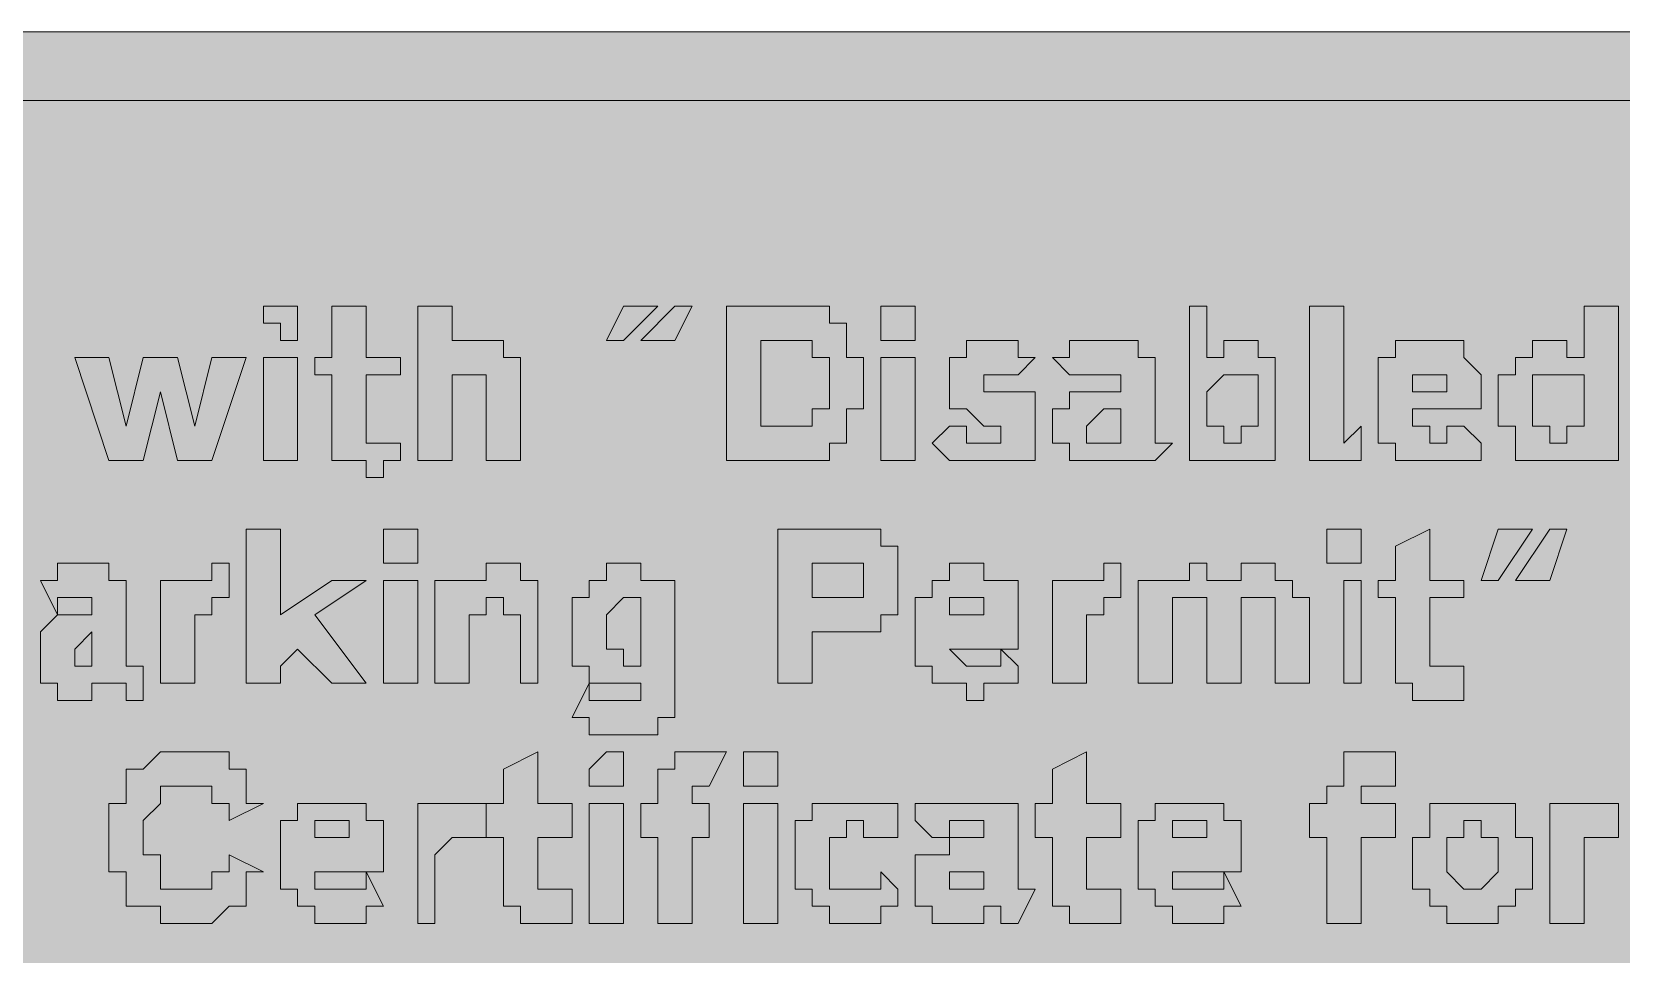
# Model space of a CAD drawing. Header units: metres. Extents: x 123 to 445, y 9 to 260.
# Drawn here: x 226.3 to 337.6, y 195.6 to 260.2 of the extents above; entities that cross this region are included whole.
import ezdxf

# ---------------------------------------------------------------- set-up
doc = ezdxf.new("R2010")
doc.units = ezdxf.units.M
doc.layers.add('FILL_BLACK_000000', color=7, linetype='Continuous', true_color=0x000000)
doc.layers.add('FILL_WHITE_FFFFFF', color=7, linetype='Continuous', true_color=0xffffff)

msp = doc.modelspace()

# ---------------------------------------------------------------- hatches: boundary and pattern name
at = {"layer": 'FILL_BLACK_000000', "true_color": 0x000000}
h = msp.add_hatch(color=7, dxfattribs=at)
h.dxf.hatch_style = 1
h.paths.add_polyline_path([(436.65, 259.97), (437.55, 259.56), (438.45, 259.15), (439.35, 258.96), (440.25, 258.75), (441.15, 258.21), (442.95, 256.56), (445.35, 254.16), (445.35, 250.56), (445.35, 18.96), (445.31, 17.16), (445.05, 15.36), (444.76, 14.46), (444.34, 13.56), (443.74, 12.66), (442.95, 11.76), (442.05, 11.57), (441.15, 11.16), (440.25, 10.75), (439.35, 10.56), (438.45, 9.87), (437.55, 9.51), (436.65, 9.38), (435.75, 9.36), (130.95, 9.36), (129.17, 9.57), (127.5, 10.11), (126.06, 10.88), (124.95, 11.76), (123.3, 13.56), (122.76, 14.46), (122.55, 15.36), (122.55, 18.96), (122.55, 250.56), (122.59, 252.34), (122.85, 254.01), (123.14, 254.77), (123.56, 255.45), (124.16, 256.06), (124.95, 256.56), (127.35, 258.96), (128.25, 259.15), (129.15, 259.56), (130.05, 259.97), (130.95, 260.16), (435.75, 260.16), (436.65, 259.97)])
h.paths.add_polyline_path([(129.19, 254.95), (128.38, 254.47), (127.65, 253.86), (127.04, 253.13), (126.56, 252.32), (126.26, 251.46), (126.15, 250.56), (126.15, 18.96), (126.36, 18.06), (126.9, 17.16), (128.55, 15.36), (128.6, 14.96), (128.76, 14.67), (129.3, 14.31), (130.07, 14.18), (130.95, 14.16), (435.75, 14.16), (436.65, 14.18), (437.55, 14.31), (438.45, 14.67), (439.35, 15.36), (440.04, 16.26), (440.4, 17.16), (440.53, 18.06), (440.55, 18.96), (440.55, 250.56), (440.55, 251.76), (440.53, 252.45), (440.4, 252.81), (440.04, 252.94), (439.35, 252.96), (437.55, 254.61), (436.65, 255.15), (435.75, 255.36), (130.95, 255.36), (130.05, 255.25), (129.19, 254.95)], flags=16)
h = msp.add_hatch(color=7, dxfattribs=at)
h.dxf.hatch_style = 1
h.paths.add_polyline_path([(243.75, 239.76), (242.55, 239.76), (242.55, 240.96), (243.75, 240.96), (244.95, 240.96), (244.95, 239.76), (244.95, 238.56), (243.75, 238.56), (243.75, 239.76)])
h = msp.add_hatch(color=7, dxfattribs=at)
h.dxf.hatch_style = 1
h.paths.add_polyline_path([(252.15, 237.36), (252.15, 236.16), (249.75, 236.16), (249.75, 232.56), (249.75, 231.36), (250.95, 231.36), (252.15, 231.36), (252.15, 230.16), (250.95, 230.16), (250.95, 228.96), (249.75, 228.96), (249.75, 230.16), (248.55, 230.16), (247.35, 230.16), (247.35, 231.36), (247.35, 236.16), (246.15, 236.16), (246.15, 237.36), (247.35, 237.36), (247.35, 240.96), (249.75, 240.96), (249.75, 237.36), (252.15, 237.36)])
h = msp.add_hatch(color=7, dxfattribs=at)
h.dxf.hatch_style = 1
h.paths.add_polyline_path([(258.15, 238.56), (259.35, 238.56), (259.35, 237.36), (260.55, 237.36), (260.55, 236.16), (260.55, 234.96), (260.55, 230.16), (258.15, 230.16), (258.15, 234.96), (258.15, 236.16), (256.95, 236.16), (255.75, 236.16), (255.75, 234.96), (255.75, 230.16), (253.35, 230.16), (253.35, 240.96), (255.75, 240.96), (255.75, 238.56), (256.95, 238.56), (258.15, 238.56)])
h = msp.add_hatch(color=7, dxfattribs=at)
h.dxf.hatch_style = 1
h.paths.add_polyline_path([(267.75, 240.96), (270.15, 240.96), (267.75, 238.56), (266.55, 238.56), (267.75, 240.96)])
h = msp.add_hatch(color=7, dxfattribs=at)
h.dxf.hatch_style = 1
h.paths.add_polyline_path([(271.35, 240.96), (272.55, 240.96), (271.35, 238.56), (268.95, 238.56), (271.35, 240.96)])
h = msp.add_hatch(color=7, dxfattribs=at)
h.dxf.hatch_style = 1
h.paths.add_polyline_path([(274.95, 240.96), (279.75, 240.96), (280.95, 240.96), (282.15, 240.96), (282.15, 239.76), (283.35, 239.76), (283.35, 238.56), (283.35, 237.36), (284.55, 237.36), (284.55, 236.16), (284.55, 234.96), (284.55, 233.76), (283.35, 233.76), (283.35, 232.56), (283.35, 231.36), (282.15, 231.36), (282.15, 230.16), (280.95, 230.16), (279.75, 230.16), (274.95, 230.16), (274.95, 240.96)])
h.paths.add_polyline_path([(278.55, 232.56), (279.75, 232.56), (280.95, 232.56), (280.95, 233.76), (282.15, 233.76), (282.15, 234.96), (282.15, 236.16), (282.15, 237.36), (280.95, 237.36), (280.95, 238.56), (279.75, 238.56), (278.55, 238.56), (277.35, 238.56), (277.35, 232.56), (278.55, 232.56)], flags=16)
h = msp.add_hatch(color=7, dxfattribs=at)
h.dxf.hatch_style = 1
h.paths.add_polyline_path([(285.75, 238.56), (285.75, 239.76), (285.75, 240.96), (286.95, 240.96), (288.15, 240.96), (288.15, 239.76), (288.15, 238.56), (286.95, 238.56), (285.75, 238.56)])
h = msp.add_hatch(color=7, dxfattribs=at)
h.dxf.hatch_style = 1
h.paths.add_polyline_path([(308.55, 230.16), (307.35, 230.16), (307.35, 240.96), (308.55, 240.96), (308.55, 237.36), (309.75, 237.36), (309.75, 238.56), (310.95, 238.56), (312.15, 238.56), (312.15, 237.36), (313.35, 237.36), (313.35, 236.16), (313.35, 234.96), (313.35, 233.76), (313.35, 232.56), (313.35, 231.36), (313.35, 230.16), (312.15, 230.16), (310.95, 230.16), (309.75, 230.16), (308.55, 230.16)])
h.paths.add_polyline_path([(312.15, 232.56), (312.15, 233.76), (312.15, 234.96), (312.15, 236.16), (310.95, 236.16), (309.75, 236.16), (308.55, 234.96), (308.55, 232.56), (309.75, 232.56), (309.75, 231.36), (310.95, 231.36), (310.95, 232.56), (312.15, 232.56)], flags=16)
h = msp.add_hatch(color=7, dxfattribs=at)
h.dxf.hatch_style = 1
h.paths.add_polyline_path([(318.15, 232.56), (318.15, 231.36), (319.35, 232.56), (319.35, 230.16), (318.15, 230.16), (316.95, 230.16), (315.75, 230.16), (315.75, 231.36), (315.75, 240.96), (318.15, 240.96), (318.15, 232.56)])
h = msp.add_hatch(color=7, dxfattribs=at)
h.dxf.hatch_style = 1
h.paths.add_polyline_path([(332.55, 230.16), (331.35, 230.16), (330.15, 230.16), (330.15, 231.36), (330.15, 232.56), (328.95, 232.56), (328.95, 233.76), (328.95, 234.96), (328.95, 236.16), (330.15, 236.16), (330.15, 237.36), (331.35, 237.36), (331.35, 238.56), (332.55, 238.56), (333.75, 238.56), (333.75, 237.36), (334.95, 237.36), (334.95, 240.96), (337.35, 240.96), (337.35, 230.16), (334.95, 230.16), (333.75, 230.16), (332.55, 230.16)])
h.paths.add_polyline_path([(334.95, 236.16), (333.75, 236.16), (332.55, 236.16), (331.35, 236.16), (331.35, 234.96), (331.35, 233.76), (331.35, 232.56), (332.55, 232.56), (332.55, 231.36), (333.75, 231.36), (333.75, 232.56), (334.95, 232.56), (334.95, 234.96), (334.95, 236.16)], flags=16)
h = msp.add_hatch(color=7, dxfattribs=at)
h.dxf.hatch_style = 1
h.paths.add_polyline_path([(294.15, 234.96), (295.35, 234.96), (296.55, 234.96), (296.55, 233.76), (296.55, 232.56), (296.55, 231.36), (296.55, 230.16), (295.35, 230.16), (294.15, 230.16), (292.95, 230.16), (291.75, 230.16), (290.55, 230.16), (289.35, 231.36), (290.55, 232.56), (291.75, 232.56), (291.75, 231.36), (292.95, 231.36), (294.15, 231.36), (294.15, 232.56), (292.95, 232.56), (291.75, 233.76), (290.55, 233.76), (290.55, 234.96), (290.55, 236.16), (290.55, 237.36), (291.75, 237.36), (291.75, 238.56), (292.95, 238.56), (294.15, 238.56), (295.35, 238.56), (295.35, 237.36), (296.55, 237.36), (295.35, 236.16), (294.15, 236.16), (292.95, 236.16), (292.95, 234.96), (294.15, 234.96)])
h = msp.add_hatch(color=7, dxfattribs=at)
h.dxf.hatch_style = 1
h.paths.add_polyline_path([(298.95, 237.36), (298.95, 238.56), (300.15, 238.56), (301.35, 238.56), (302.55, 238.56), (303.75, 238.56), (303.75, 237.36), (304.95, 237.36), (304.95, 236.16), (304.95, 232.56), (304.95, 231.36), (306.15, 231.36), (304.95, 230.16), (303.75, 230.16), (302.55, 230.16), (301.35, 230.16), (300.15, 230.16), (298.95, 230.16), (298.95, 231.36), (297.75, 231.36), (297.75, 232.56), (297.75, 233.76), (298.95, 233.76), (298.95, 234.96), (300.15, 234.96), (301.35, 234.96), (302.55, 234.96), (302.55, 236.16), (301.35, 236.16), (300.15, 236.16), (298.95, 236.16), (297.75, 237.36), (298.95, 237.36)])
h.paths.add_polyline_path([(301.35, 231.36), (302.55, 231.36), (302.55, 232.56), (302.55, 233.76), (301.35, 233.76), (300.15, 232.56), (300.15, 231.36), (301.35, 231.36)], flags=16)
h = msp.add_hatch(color=7, dxfattribs=at)
h.dxf.hatch_style = 1
h.paths.add_polyline_path([(322.95, 232.56), (324.15, 232.56), (324.15, 231.36), (325.35, 231.36), (325.35, 232.56), (326.55, 232.56), (327.75, 231.36), (327.75, 230.16), (326.55, 230.16), (325.35, 230.16), (324.15, 230.16), (322.95, 230.16), (321.75, 230.16), (321.75, 231.36), (320.55, 231.36), (320.55, 232.56), (320.55, 233.76), (320.55, 234.96), (320.55, 236.16), (320.55, 237.36), (321.75, 237.36), (321.75, 238.56), (322.95, 238.56), (324.15, 238.56), (325.35, 238.56), (326.55, 238.56), (326.55, 237.36), (327.75, 236.16), (327.75, 234.96), (327.75, 233.76), (322.95, 233.76), (322.95, 232.56)])
h.paths.add_polyline_path([(325.35, 236.16), (324.15, 236.16), (322.95, 236.16), (322.95, 234.96), (325.35, 234.96), (325.35, 236.16)], flags=16)
h = msp.add_hatch(color=7, dxfattribs=at)
h.dxf.hatch_style = 1
h.paths.add_polyline_path([(236.55, 230.16), (235.35, 234.96), (234.15, 230.16), (231.75, 230.16), (229.35, 237.36), (231.75, 237.36), (232.95, 232.56), (234.15, 237.36), (235.35, 237.36), (236.55, 237.36), (237.75, 232.56), (238.95, 237.36), (241.35, 237.36), (238.95, 230.16), (236.55, 230.16)])
h = msp.add_hatch(color=7, dxfattribs=at)
h.dxf.hatch_style = 1
h.paths.add_polyline_path([(242.55, 230.16), (242.55, 237.36), (244.95, 237.36), (244.95, 230.16), (242.55, 230.16)])
h = msp.add_hatch(color=7, dxfattribs=at)
h.dxf.hatch_style = 1
h.paths.add_polyline_path([(285.75, 230.16), (285.75, 237.36), (288.15, 237.36), (288.15, 230.16), (285.75, 230.16)])
h = msp.add_hatch(color=7, dxfattribs=at)
h.dxf.hatch_style = 1
h.paths.add_polyline_path([(241.35, 225.36), (243.75, 225.36), (243.75, 219.36), (247.35, 221.76), (249.75, 221.76), (246.15, 219.36), (249.75, 214.56), (247.35, 214.56), (244.95, 216.96), (243.75, 215.76), (243.75, 214.56), (241.35, 214.56), (241.35, 225.36)])
h = msp.add_hatch(color=7, dxfattribs=at)
h.dxf.hatch_style = 1
h.paths.add_polyline_path([(250.95, 222.96), (250.95, 224.16), (250.95, 225.36), (252.15, 225.36), (253.35, 225.36), (253.35, 224.16), (253.35, 222.96), (252.15, 222.96), (250.95, 222.96)])
h = msp.add_hatch(color=7, dxfattribs=at)
h.dxf.hatch_style = 1
h.paths.add_polyline_path([(278.55, 214.56), (278.55, 225.36), (284.55, 225.36), (285.75, 225.36), (285.75, 224.16), (286.95, 224.16), (286.95, 222.96), (286.95, 221.76), (286.95, 220.56), (286.95, 219.36), (285.75, 219.36), (285.75, 218.16), (284.55, 218.16), (280.95, 218.16), (280.95, 214.56), (278.55, 214.56)])
h.paths.add_polyline_path([(284.55, 220.56), (284.55, 221.76), (284.55, 222.96), (283.35, 222.96), (280.95, 222.96), (280.95, 220.56), (283.35, 220.56), (284.55, 220.56)], flags=16)
h = msp.add_hatch(color=7, dxfattribs=at)
h.dxf.hatch_style = 1
h.paths.add_polyline_path([(316.95, 222.96), (316.95, 224.16), (316.95, 225.36), (318.15, 225.36), (319.35, 225.36), (319.35, 224.16), (319.35, 222.96), (318.15, 222.96), (316.95, 222.96)])
h = msp.add_hatch(color=7, dxfattribs=at)
h.dxf.hatch_style = 1
h.paths.add_polyline_path([(326.55, 221.76), (326.55, 220.56), (324.15, 220.56), (324.15, 216.96), (324.15, 215.76), (325.35, 215.76), (326.55, 215.76), (326.55, 214.56), (326.55, 213.36), (325.35, 213.36), (324.15, 213.36), (322.95, 213.36), (322.95, 214.56), (321.75, 214.56), (321.75, 215.76), (321.75, 220.56), (320.55, 220.56), (320.55, 221.76), (321.75, 221.76), (321.75, 224.16), (324.15, 225.36), (324.15, 221.76), (326.55, 221.76)])
h = msp.add_hatch(color=7, dxfattribs=at)
h.dxf.hatch_style = 1
h.paths.add_polyline_path([(328.95, 225.36), (331.35, 225.36), (328.95, 221.76), (327.75, 221.76), (328.95, 225.36)])
h = msp.add_hatch(color=7, dxfattribs=at)
h.dxf.hatch_style = 1
h.paths.add_polyline_path([(332.55, 225.36), (333.75, 225.36), (332.55, 221.76), (330.15, 221.76), (332.55, 225.36)])
h = msp.add_hatch(color=7, dxfattribs=at)
h.dxf.hatch_style = 1
h.paths.add_polyline_path([(228.15, 222.96), (229.35, 222.96), (230.55, 222.96), (231.75, 222.96), (231.75, 221.76), (232.95, 221.76), (232.95, 220.56), (232.95, 215.76), (234.15, 215.76), (234.15, 213.36), (232.95, 213.36), (232.95, 214.56), (231.75, 214.56), (230.55, 214.56), (230.55, 213.36), (229.35, 213.36), (228.15, 213.36), (228.15, 214.56), (226.95, 214.56), (226.95, 215.76), (226.95, 216.96), (226.95, 218.16), (228.15, 219.36), (226.95, 221.76), (228.15, 221.76), (228.15, 222.96)])
h.paths.add_polyline_path([(229.35, 219.36), (230.55, 219.36), (230.55, 220.56), (229.35, 220.56), (228.15, 220.56), (228.15, 219.36), (229.35, 219.36)], flags=16)
h.paths.add_polyline_path([(230.55, 215.76), (230.55, 218.16), (229.35, 216.96), (229.35, 215.76), (230.55, 215.76)], flags=16)
h = msp.add_hatch(color=7, dxfattribs=at)
h.dxf.hatch_style = 1
h.paths.add_polyline_path([(235.35, 221.76), (237.75, 221.76), (238.95, 221.76), (238.95, 222.96), (240.15, 222.96), (240.15, 220.56), (238.95, 220.56), (238.95, 219.36), (237.75, 219.36), (237.75, 214.56), (235.35, 214.56), (235.35, 221.76)])
h = msp.add_hatch(color=7, dxfattribs=at)
h.dxf.hatch_style = 1
h.paths.add_polyline_path([(260.55, 214.56), (260.55, 219.36), (259.35, 219.36), (259.35, 220.56), (258.15, 220.56), (258.15, 219.36), (256.95, 219.36), (256.95, 214.56), (254.55, 214.56), (254.55, 221.76), (256.95, 221.76), (258.15, 221.76), (258.15, 222.96), (259.35, 222.96), (260.55, 222.96), (260.55, 221.76), (261.75, 221.76), (261.75, 220.56), (261.75, 219.36), (261.75, 214.56), (260.55, 214.56)])
h = msp.add_hatch(color=7, dxfattribs=at)
h.dxf.hatch_style = 1
h.paths.add_polyline_path([(264.15, 216.96), (264.15, 218.16), (264.15, 219.36), (264.15, 220.56), (265.35, 220.56), (265.35, 221.76), (266.55, 221.76), (266.55, 222.96), (267.75, 222.96), (268.95, 222.96), (268.95, 221.76), (271.35, 221.76), (271.35, 213.36), (271.35, 212.16), (270.15, 212.16), (270.15, 210.96), (268.95, 210.96), (267.75, 210.96), (266.55, 210.96), (265.35, 210.96), (265.35, 212.16), (264.15, 212.16), (265.35, 214.56), (265.35, 215.76), (264.15, 215.76), (264.15, 216.96)])
h.paths.add_polyline_path([(265.35, 213.36), (266.55, 213.36), (267.75, 213.36), (268.95, 213.36), (268.95, 214.56), (267.75, 214.56), (266.55, 214.56), (265.35, 214.56), (265.35, 213.36)], flags=16)
h.paths.add_polyline_path([(267.75, 220.56), (266.55, 219.36), (266.55, 218.16), (266.55, 216.96), (267.75, 216.96), (267.75, 215.76), (268.95, 215.76), (268.95, 216.96), (268.95, 219.36), (268.95, 220.56), (267.75, 220.56)], flags=16)
h = msp.add_hatch(color=7, dxfattribs=at)
h.dxf.hatch_style = 1
h.paths.add_polyline_path([(294.15, 214.56), (292.95, 214.56), (292.95, 213.36), (291.75, 213.36), (291.75, 214.56), (290.55, 214.56), (289.35, 214.56), (289.35, 215.76), (288.15, 215.76), (288.15, 216.96), (288.15, 218.16), (288.15, 219.36), (288.15, 220.56), (289.35, 220.56), (289.35, 221.76), (290.55, 221.76), (290.55, 222.96), (291.75, 222.96), (292.95, 222.96), (292.95, 221.76), (294.15, 221.76), (295.35, 221.76), (295.35, 220.56), (295.35, 219.36), (295.35, 218.16), (295.35, 216.96), (294.15, 216.96), (295.35, 215.76), (295.35, 214.56), (294.15, 214.56)])
h.paths.add_polyline_path([(290.55, 216.96), (291.75, 215.76), (292.95, 215.76), (294.15, 215.76), (294.15, 216.96), (290.55, 216.96)], flags=16)
h.paths.add_polyline_path([(292.95, 219.36), (292.95, 220.56), (291.75, 220.56), (290.55, 220.56), (290.55, 219.36), (292.95, 219.36)], flags=16)
h = msp.add_hatch(color=7, dxfattribs=at)
h.dxf.hatch_style = 1
h.paths.add_polyline_path([(297.75, 221.76), (300.15, 221.76), (301.35, 221.76), (301.35, 222.96), (302.55, 222.96), (302.55, 220.56), (301.35, 220.56), (301.35, 219.36), (300.15, 219.36), (300.15, 214.56), (297.75, 214.56), (297.75, 221.76)])
h = msp.add_hatch(color=7, dxfattribs=at)
h.dxf.hatch_style = 1
h.paths.add_polyline_path([(310.95, 220.56), (310.95, 219.36), (310.95, 214.56), (308.55, 214.56), (308.55, 219.36), (308.55, 220.56), (307.35, 220.56), (306.15, 220.56), (306.15, 219.36), (306.15, 214.56), (303.75, 214.56), (303.75, 221.76), (306.15, 221.76), (307.35, 221.76), (307.35, 222.96), (308.55, 222.96), (308.55, 221.76), (309.75, 221.76), (310.95, 221.76), (310.95, 222.96), (312.15, 222.96), (313.35, 222.96), (313.35, 221.76), (314.55, 221.76), (314.55, 220.56), (315.75, 220.56), (315.75, 219.36), (315.75, 214.56), (313.35, 214.56), (313.35, 219.36), (313.35, 220.56), (312.15, 220.56), (310.95, 220.56)])
h = msp.add_hatch(color=7, dxfattribs=at)
h.dxf.hatch_style = 1
h.paths.add_polyline_path([(250.95, 214.56), (250.95, 221.76), (253.35, 221.76), (253.35, 214.56), (250.95, 214.56)])
h = msp.add_hatch(color=7, dxfattribs=at)
h.dxf.hatch_style = 1
h.paths.add_polyline_path([(318.15, 214.56), (318.15, 221.76), (319.35, 221.76), (319.35, 214.56), (318.15, 214.56)])
h = msp.add_hatch(color=7, dxfattribs=at)
h.dxf.hatch_style = 1
h.paths.add_polyline_path([(241.35, 201.36), (241.35, 200.16), (241.35, 198.96), (240.15, 198.96), (238.95, 197.76), (237.75, 197.76), (236.55, 197.76), (235.35, 197.76), (235.35, 198.96), (234.15, 198.96), (232.95, 198.96), (232.95, 200.16), (232.95, 201.36), (231.75, 201.36), (231.75, 202.56), (231.75, 203.76), (231.75, 204.96), (231.75, 206.16), (232.95, 206.16), (232.95, 207.36), (232.95, 208.56), (234.15, 208.56), (235.35, 209.76), (236.55, 209.76), (237.75, 209.76), (238.95, 209.76), (240.15, 209.76), (240.15, 208.56), (241.35, 208.56), (241.35, 207.36), (241.35, 206.16), (242.55, 206.16), (240.15, 204.96), (240.15, 206.16), (238.95, 206.16), (238.95, 207.36), (237.75, 207.36), (236.55, 207.36), (235.35, 207.36), (235.35, 206.16), (234.15, 204.96), (234.15, 203.76), (234.15, 202.56), (235.35, 202.56), (235.35, 201.36), (235.35, 200.16), (236.55, 200.16), (237.75, 200.16), (238.95, 200.16), (238.95, 201.36), (240.15, 201.36), (240.15, 202.56), (242.55, 201.36), (241.35, 201.36)])
h = msp.add_hatch(color=7, dxfattribs=at)
h.dxf.hatch_style = 1
h.paths.add_polyline_path([(264.15, 206.16), (264.15, 203.76), (261.75, 203.76), (261.75, 200.16), (262.95, 200.16), (264.15, 200.16), (264.15, 197.76), (262.95, 197.76), (261.75, 197.76), (260.55, 197.76), (260.55, 198.96), (259.35, 198.96), (259.35, 200.16), (259.35, 203.76), (258.15, 203.76), (258.15, 206.16), (259.35, 206.16), (259.35, 208.56), (261.75, 209.76), (261.75, 206.16), (264.15, 206.16)])
h = msp.add_hatch(color=7, dxfattribs=at)
h.dxf.hatch_style = 1
h.paths.add_polyline_path([(265.35, 207.36), (265.35, 208.56), (266.55, 209.76), (267.75, 209.76), (267.75, 208.56), (267.75, 207.36), (266.55, 207.36), (265.35, 207.36)])
h = msp.add_hatch(color=7, dxfattribs=at)
h.dxf.hatch_style = 1
h.paths.add_polyline_path([(270.15, 197.76), (270.15, 203.76), (268.95, 203.76), (268.95, 206.16), (270.15, 206.16), (270.15, 207.36), (270.15, 208.56), (271.35, 208.56), (271.35, 209.76), (272.55, 209.76), (273.75, 209.76), (274.95, 209.76), (273.75, 207.36), (272.55, 207.36), (272.55, 206.16), (273.75, 206.16), (273.75, 203.76), (272.55, 203.76), (272.55, 197.76), (270.15, 197.76)])
h = msp.add_hatch(color=7, dxfattribs=at)
h.dxf.hatch_style = 1
h.paths.add_polyline_path([(276.15, 207.36), (276.15, 208.56), (276.15, 209.76), (277.35, 209.76), (278.55, 209.76), (278.55, 208.56), (278.55, 207.36), (277.35, 207.36), (276.15, 207.36)])
h = msp.add_hatch(color=7, dxfattribs=at)
h.dxf.hatch_style = 1
h.paths.add_polyline_path([(302.55, 206.16), (302.55, 203.76), (300.15, 203.76), (300.15, 200.16), (301.35, 200.16), (302.55, 200.16), (302.55, 197.76), (301.35, 197.76), (300.15, 197.76), (298.95, 197.76), (298.95, 198.96), (297.75, 198.96), (297.75, 200.16), (297.75, 203.76), (296.55, 203.76), (296.55, 206.16), (297.75, 206.16), (297.75, 208.56), (300.15, 209.76), (300.15, 206.16), (302.55, 206.16)])
h = msp.add_hatch(color=7, dxfattribs=at)
h.dxf.hatch_style = 1
h.paths.add_polyline_path([(316.95, 197.76), (316.95, 203.76), (315.75, 203.76), (315.75, 206.16), (316.95, 206.16), (316.95, 207.36), (318.15, 207.36), (318.15, 208.56), (318.15, 209.76), (319.35, 209.76), (320.55, 209.76), (321.75, 209.76), (321.75, 207.36), (320.55, 207.36), (319.35, 207.36), (319.35, 206.16), (321.75, 206.16), (321.75, 203.76), (319.35, 203.76), (319.35, 197.76), (316.95, 197.76)])
h = msp.add_hatch(color=7, dxfattribs=at)
h.dxf.hatch_style = 1
h.paths.add_polyline_path([(249.75, 197.76), (248.55, 197.76), (247.35, 197.76), (246.15, 197.76), (246.15, 198.96), (244.95, 198.96), (244.95, 200.16), (243.75, 200.16), (243.75, 201.36), (243.75, 202.56), (243.75, 203.76), (243.75, 204.96), (244.95, 204.96), (244.95, 206.16), (246.15, 206.16), (247.35, 206.16), (248.55, 206.16), (249.75, 206.16), (249.75, 204.96), (250.95, 204.96), (250.95, 203.76), (250.95, 202.56), (250.95, 201.36), (249.75, 201.36), (250.95, 198.96), (249.75, 198.96), (249.75, 197.76)])
h.paths.add_polyline_path([(246.15, 201.36), (246.15, 200.16), (247.35, 200.16), (248.55, 200.16), (249.75, 200.16), (249.75, 201.36), (246.15, 201.36)], flags=16)
h.paths.add_polyline_path([(248.55, 204.96), (247.35, 204.96), (246.15, 204.96), (246.15, 203.76), (248.55, 203.76), (248.55, 204.96)], flags=16)
h = msp.add_hatch(color=7, dxfattribs=at)
h.dxf.hatch_style = 1
h.paths.add_polyline_path([(256.95, 206.16), (258.15, 206.16), (258.15, 203.76), (256.95, 203.76), (255.75, 203.76), (254.55, 202.56), (254.55, 197.76), (253.35, 197.76), (253.35, 206.16), (254.55, 206.16), (255.75, 206.16), (256.95, 206.16)])
h = msp.add_hatch(color=7, dxfattribs=at)
h.dxf.hatch_style = 1
h.paths.add_polyline_path([(265.35, 197.76), (265.35, 206.16), (267.75, 206.16), (267.75, 197.76), (265.35, 197.76)])
h = msp.add_hatch(color=7, dxfattribs=at)
h.dxf.hatch_style = 1
h.paths.add_polyline_path([(276.15, 197.76), (276.15, 206.16), (278.55, 206.16), (278.55, 197.76), (276.15, 197.76)])
h = msp.add_hatch(color=7, dxfattribs=at)
h.dxf.hatch_style = 1
h.paths.add_polyline_path([(284.55, 206.16), (285.75, 206.16), (286.95, 206.16), (286.95, 204.96), (286.95, 203.76), (285.75, 203.76), (284.55, 203.76), (284.55, 204.96), (283.35, 204.96), (283.35, 203.76), (282.15, 203.76), (282.15, 202.56), (282.15, 201.36), (282.15, 200.16), (283.35, 200.16), (284.55, 200.16), (285.75, 200.16), (285.75, 201.36), (286.95, 200.16), (286.95, 198.96), (285.75, 198.96), (285.75, 197.76), (284.55, 197.76), (283.35, 197.76), (282.15, 197.76), (282.15, 198.96), (280.95, 198.96), (280.95, 200.16), (279.75, 200.16), (279.75, 201.36), (279.75, 202.56), (279.75, 203.76), (279.75, 204.96), (280.95, 204.96), (280.95, 206.16), (282.15, 206.16), (283.35, 206.16), (284.55, 206.16)])
h = msp.add_hatch(color=7, dxfattribs=at)
h.dxf.hatch_style = 1
h.paths.add_polyline_path([(288.15, 206.16), (289.35, 206.16), (290.55, 206.16), (291.75, 206.16), (292.95, 206.16), (294.15, 206.16), (295.35, 206.16), (295.35, 204.96), (295.35, 203.76), (295.35, 200.16), (296.55, 200.16), (295.35, 197.76), (294.15, 197.76), (294.15, 198.96), (292.95, 198.96), (292.95, 197.76), (291.75, 197.76), (290.55, 197.76), (289.35, 197.76), (289.35, 198.96), (288.15, 198.96), (288.15, 200.16), (288.15, 201.36), (288.15, 202.56), (289.35, 202.56), (290.55, 202.56), (290.55, 203.76), (289.35, 203.76), (288.15, 204.96), (288.15, 206.16)])
h.paths.add_polyline_path([(291.75, 203.76), (292.95, 203.76), (292.95, 204.96), (291.75, 204.96), (290.55, 204.96), (290.55, 203.76), (291.75, 203.76)], flags=16)
h.paths.add_polyline_path([(292.95, 200.16), (292.95, 201.36), (291.75, 201.36), (290.55, 201.36), (290.55, 200.16), (291.75, 200.16), (292.95, 200.16)], flags=16)
h = msp.add_hatch(color=7, dxfattribs=at)
h.dxf.hatch_style = 1
h.paths.add_polyline_path([(309.75, 197.76), (308.55, 197.76), (307.35, 197.76), (306.15, 197.76), (306.15, 198.96), (304.95, 198.96), (304.95, 200.16), (303.75, 200.16), (303.75, 201.36), (303.75, 202.56), (303.75, 203.76), (303.75, 204.96), (304.95, 204.96), (304.95, 206.16), (306.15, 206.16), (307.35, 206.16), (308.55, 206.16), (309.75, 206.16), (309.75, 204.96), (310.95, 204.96), (310.95, 203.76), (310.95, 202.56), (310.95, 201.36), (309.75, 201.36), (310.95, 198.96), (309.75, 198.96), (309.75, 197.76)])
h.paths.add_polyline_path([(306.15, 201.36), (306.15, 200.16), (307.35, 200.16), (308.55, 200.16), (309.75, 200.16), (309.75, 201.36), (306.15, 201.36)], flags=16)
h.paths.add_polyline_path([(308.55, 204.96), (307.35, 204.96), (306.15, 204.96), (306.15, 203.76), (308.55, 203.76), (308.55, 204.96)], flags=16)
h = msp.add_hatch(color=7, dxfattribs=at)
h.dxf.hatch_style = 1
h.paths.add_polyline_path([(331.35, 200.16), (330.15, 200.16), (330.15, 198.96), (328.95, 198.96), (328.95, 197.76), (327.75, 197.76), (326.55, 197.76), (325.35, 197.76), (325.35, 198.96), (324.15, 198.96), (324.15, 200.16), (322.95, 200.16), (322.95, 201.36), (322.95, 202.56), (322.95, 203.76), (324.15, 203.76), (324.15, 204.96), (324.15, 206.16), (325.35, 206.16), (326.55, 206.16), (327.75, 206.16), (328.95, 206.16), (330.15, 206.16), (330.15, 204.96), (330.15, 203.76), (331.35, 203.76), (331.35, 202.56), (331.35, 201.36), (331.35, 200.16)])
h.paths.add_polyline_path([(327.75, 203.76), (327.75, 204.96), (326.55, 204.96), (326.55, 203.76), (325.35, 203.76), (325.35, 202.56), (325.35, 201.36), (326.55, 200.16), (327.75, 200.16), (328.95, 201.36), (328.95, 202.56), (328.95, 203.76), (327.75, 203.76)], flags=16)
h = msp.add_hatch(color=7, dxfattribs=at)
h.dxf.hatch_style = 1
h.paths.add_polyline_path([(337.35, 206.16), (337.35, 203.76), (336.15, 203.76), (334.95, 203.76), (334.95, 202.56), (334.95, 197.76), (332.55, 197.76), (332.55, 206.16), (334.95, 206.16), (336.15, 206.16), (337.35, 206.16)])
at = {"layer": 'FILL_WHITE_FFFFFF', "true_color": 0xffffff}
h = msp.add_hatch(color=7, dxfattribs=at)
h.dxf.hatch_style = 1
h.paths.add_polyline_path([(435.75, 255.36), (436.46, 255.34), (436.95, 255.21), (437.44, 254.85), (438.15, 254.16), (438.75, 254.01), (439.16, 253.65), (439.3, 253.36), (439.35, 252.96), (440.04, 252.94), (440.4, 252.81), (440.53, 252.45), (440.55, 251.76), (440.55, 250.56), (440.55, 18.96), (440.53, 18.06), (440.4, 17.16), (440.04, 16.26), (439.35, 15.36), (438.45, 14.67), (437.55, 14.31), (436.65, 14.18), (435.75, 14.16), (130.95, 14.16), (130.07, 14.18), (129.3, 14.31), (128.76, 14.67), (128.6, 14.96), (128.55, 15.36), (126.9, 17.16), (126.36, 18.06), (126.15, 18.96), (126.15, 250.56), (126.36, 251.44), (126.9, 252.21), (127.67, 252.75), (128.55, 252.96), (128.76, 253.84), (129.3, 254.61), (130.07, 255.15), (130.95, 255.36), (435.75, 255.36)])

# ---------------------------------------------------------------- linework, layer by layer
at = {"layer": 'FILL_BLACK_000000', "lineweight": 0, "true_color": 0x000000}
for points in [[(435.75, 9.36), (130.95, 9.36), (129.17, 9.57), (127.5, 10.11), (126.06, 10.88), (124.95, 11.76), (123.3, 13.56), (122.76, 14.46), (122.55, 15.36), (122.55, 18.96), (122.55, 250.56), (122.59, 252.34), (122.85, 254.01), (123.14, 254.77), (123.56, 255.45), (124.16, 256.06), (124.95, 256.56), (127.35, 258.96), (128.25, 259.15), (129.15, 259.56), (130.05, 259.97), (130.95, 260.16), (435.75, 260.16)], [(435.75, 255.36), (130.95, 255.36), (130.05, 255.25), (129.19, 254.95), (128.38, 254.47), (127.65, 253.86), (127.04, 253.13), (126.56, 252.32), (126.26, 251.46), (126.15, 250.56), (126.15, 18.96), (126.36, 18.06), (126.9, 17.16), (128.55, 15.36), (128.6, 14.96), (128.76, 14.67), (129.3, 14.31), (130.07, 14.18), (130.95, 14.16), (435.75, 14.16)]]:
    msp.add_lwpolyline(points, dxfattribs=at)
for points in [[(243.75, 239.76), (242.55, 239.76), (242.55, 240.96), (243.75, 240.96), (244.95, 240.96), (244.95, 239.76), (244.95, 238.56), (243.75, 238.56)], [(252.15, 237.36), (252.15, 236.16), (249.75, 236.16), (249.75, 232.56), (249.75, 231.36), (250.95, 231.36), (252.15, 231.36), (252.15, 230.16), (250.95, 230.16), (250.95, 228.96), (249.75, 228.96), (249.75, 230.16), (248.55, 230.16), (247.35, 230.16), (247.35, 231.36), (247.35, 236.16), (246.15, 236.16), (246.15, 237.36), (247.35, 237.36), (247.35, 240.96), (249.75, 240.96), (249.75, 237.36)], [(258.15, 238.56), (259.35, 238.56), (259.35, 237.36), (260.55, 237.36), (260.55, 236.16), (260.55, 234.96), (260.55, 230.16), (258.15, 230.16), (258.15, 234.96), (258.15, 236.16), (256.95, 236.16), (255.75, 236.16), (255.75, 234.96), (255.75, 230.16), (253.35, 230.16), (253.35, 240.96), (255.75, 240.96), (255.75, 238.56), (256.95, 238.56)], [(267.75, 240.96), (270.15, 240.96), (267.75, 238.56), (266.55, 238.56)], [(271.35, 240.96), (272.55, 240.96), (271.35, 238.56), (268.95, 238.56)], [(274.95, 240.96), (279.75, 240.96), (280.95, 240.96), (282.15, 240.96), (282.15, 239.76), (283.35, 239.76), (283.35, 238.56), (283.35, 237.36), (284.55, 237.36), (284.55, 236.16), (284.55, 234.96), (284.55, 233.76), (283.35, 233.76), (283.35, 232.56), (283.35, 231.36), (282.15, 231.36), (282.15, 230.16), (280.95, 230.16), (279.75, 230.16), (274.95, 230.16)], [(285.75, 238.56), (285.75, 239.76), (285.75, 240.96), (286.95, 240.96), (288.15, 240.96), (288.15, 239.76), (288.15, 238.56), (286.95, 238.56)], [(308.55, 230.16), (307.35, 230.16), (307.35, 240.96), (308.55, 240.96), (308.55, 237.36), (309.75, 237.36), (309.75, 238.56), (310.95, 238.56), (312.15, 238.56), (312.15, 237.36), (313.35, 237.36), (313.35, 236.16), (313.35, 234.96), (313.35, 233.76), (313.35, 232.56), (313.35, 231.36), (313.35, 230.16), (312.15, 230.16), (310.95, 230.16), (309.75, 230.16)], [(318.15, 232.56), (318.15, 231.36), (319.35, 232.56), (319.35, 230.16), (318.15, 230.16), (316.95, 230.16), (315.75, 230.16), (315.75, 231.36), (315.75, 240.96), (318.15, 240.96)], [(332.55, 230.16), (331.35, 230.16), (330.15, 230.16), (330.15, 231.36), (330.15, 232.56), (328.95, 232.56), (328.95, 233.76), (328.95, 234.96), (328.95, 236.16), (330.15, 236.16), (330.15, 237.36), (331.35, 237.36), (331.35, 238.56), (332.55, 238.56), (333.75, 238.56), (333.75, 237.36), (334.95, 237.36), (334.95, 240.96), (337.35, 240.96), (337.35, 230.16), (334.95, 230.16), (333.75, 230.16)], [(278.55, 232.56), (279.75, 232.56), (280.95, 232.56), (280.95, 233.76), (282.15, 233.76), (282.15, 234.96), (282.15, 236.16), (282.15, 237.36), (280.95, 237.36), (280.95, 238.56), (279.75, 238.56), (278.55, 238.56), (277.35, 238.56), (277.35, 232.56)], [(294.15, 234.96), (295.35, 234.96), (296.55, 234.96), (296.55, 233.76), (296.55, 232.56), (296.55, 231.36), (296.55, 230.16), (295.35, 230.16), (294.15, 230.16), (292.95, 230.16), (291.75, 230.16), (290.55, 230.16), (289.35, 231.36), (290.55, 232.56), (291.75, 232.56), (291.75, 231.36), (292.95, 231.36), (294.15, 231.36), (294.15, 232.56), (292.95, 232.56), (291.75, 233.76), (290.55, 233.76), (290.55, 234.96), (290.55, 236.16), (290.55, 237.36), (291.75, 237.36), (291.75, 238.56), (292.95, 238.56), (294.15, 238.56), (295.35, 238.56), (295.35, 237.36), (296.55, 237.36), (295.35, 236.16), (294.15, 236.16), (292.95, 236.16), (292.95, 234.96)], [(298.95, 237.36), (298.95, 238.56), (300.15, 238.56), (301.35, 238.56), (302.55, 238.56), (303.75, 238.56), (303.75, 237.36), (304.95, 237.36), (304.95, 236.16), (304.95, 232.56), (304.95, 231.36), (306.15, 231.36), (304.95, 230.16), (303.75, 230.16), (302.55, 230.16), (301.35, 230.16), (300.15, 230.16), (298.95, 230.16), (298.95, 231.36), (297.75, 231.36), (297.75, 232.56), (297.75, 233.76), (298.95, 233.76), (298.95, 234.96), (300.15, 234.96), (301.35, 234.96), (302.55, 234.96), (302.55, 236.16), (301.35, 236.16), (300.15, 236.16), (298.95, 236.16), (297.75, 237.36)], [(322.95, 232.56), (324.15, 232.56), (324.15, 231.36), (325.35, 231.36), (325.35, 232.56), (326.55, 232.56), (327.75, 231.36), (327.75, 230.16), (326.55, 230.16), (325.35, 230.16), (324.15, 230.16), (322.95, 230.16), (321.75, 230.16), (321.75, 231.36), (320.55, 231.36), (320.55, 232.56), (320.55, 233.76), (320.55, 234.96), (320.55, 236.16), (320.55, 237.36), (321.75, 237.36), (321.75, 238.56), (322.95, 238.56), (324.15, 238.56), (325.35, 238.56), (326.55, 238.56), (326.55, 237.36), (327.75, 236.16), (327.75, 234.96), (327.75, 233.76), (322.95, 233.76)], [(236.55, 230.16), (235.35, 234.96), (234.15, 230.16), (231.75, 230.16), (229.35, 237.36), (231.75, 237.36), (232.95, 232.56), (234.15, 237.36), (235.35, 237.36), (236.55, 237.36), (237.75, 232.56), (238.95, 237.36), (241.35, 237.36), (238.95, 230.16)], [(242.55, 230.16), (242.55, 237.36), (244.95, 237.36), (244.95, 230.16)], [(285.75, 230.16), (285.75, 237.36), (288.15, 237.36), (288.15, 230.16)], [(312.15, 232.56), (312.15, 233.76), (312.15, 234.96), (312.15, 236.16), (310.95, 236.16), (309.75, 236.16), (308.55, 234.96), (308.55, 232.56), (309.75, 232.56), (309.75, 231.36), (310.95, 231.36), (310.95, 232.56)], [(325.35, 236.16), (324.15, 236.16), (322.95, 236.16), (322.95, 234.96), (325.35, 234.96)], [(334.95, 236.16), (333.75, 236.16), (332.55, 236.16), (331.35, 236.16), (331.35, 234.96), (331.35, 233.76), (331.35, 232.56), (332.55, 232.56), (332.55, 231.36), (333.75, 231.36), (333.75, 232.56), (334.95, 232.56), (334.95, 234.96)], [(301.35, 231.36), (302.55, 231.36), (302.55, 232.56), (302.55, 233.76), (301.35, 233.76), (300.15, 232.56), (300.15, 231.36)], [(241.35, 225.36), (243.75, 225.36), (243.75, 219.36), (247.35, 221.76), (249.75, 221.76), (246.15, 219.36), (249.75, 214.56), (247.35, 214.56), (244.95, 216.96), (243.75, 215.76), (243.75, 214.56), (241.35, 214.56)], [(250.95, 222.96), (250.95, 224.16), (250.95, 225.36), (252.15, 225.36), (253.35, 225.36), (253.35, 224.16), (253.35, 222.96), (252.15, 222.96)], [(278.55, 214.56), (278.55, 225.36), (284.55, 225.36), (285.75, 225.36), (285.75, 224.16), (286.95, 224.16), (286.95, 222.96), (286.95, 221.76), (286.95, 220.56), (286.95, 219.36), (285.75, 219.36), (285.75, 218.16), (284.55, 218.16), (280.95, 218.16), (280.95, 214.56)], [(316.95, 222.96), (316.95, 224.16), (316.95, 225.36), (318.15, 225.36), (319.35, 225.36), (319.35, 224.16), (319.35, 222.96), (318.15, 222.96)], [(326.55, 221.76), (326.55, 220.56), (324.15, 220.56), (324.15, 216.96), (324.15, 215.76), (325.35, 215.76), (326.55, 215.76), (326.55, 214.56), (326.55, 213.36), (325.35, 213.36), (324.15, 213.36), (322.95, 213.36), (322.95, 214.56), (321.75, 214.56), (321.75, 215.76), (321.75, 220.56), (320.55, 220.56), (320.55, 221.76), (321.75, 221.76), (321.75, 224.16), (324.15, 225.36), (324.15, 221.76)], [(328.95, 225.36), (331.35, 225.36), (328.95, 221.76), (327.75, 221.76)], [(332.55, 225.36), (333.75, 225.36), (332.55, 221.76), (330.15, 221.76)], [(228.15, 222.96), (229.35, 222.96), (230.55, 222.96), (231.75, 222.96), (231.75, 221.76), (232.95, 221.76), (232.95, 220.56), (232.95, 215.76), (234.15, 215.76), (234.15, 213.36), (232.95, 213.36), (232.95, 214.56), (231.75, 214.56), (230.55, 214.56), (230.55, 213.36), (229.35, 213.36), (228.15, 213.36), (228.15, 214.56), (226.95, 214.56), (226.95, 215.76), (226.95, 216.96), (226.95, 218.16), (228.15, 219.36), (226.95, 221.76), (228.15, 221.76)], [(235.35, 221.76), (237.75, 221.76), (238.95, 221.76), (238.95, 222.96), (240.15, 222.96), (240.15, 220.56), (238.95, 220.56), (238.95, 219.36), (237.75, 219.36), (237.75, 214.56), (235.35, 214.56)], [(260.55, 214.56), (260.55, 219.36), (259.35, 219.36), (259.35, 220.56), (258.15, 220.56), (258.15, 219.36), (256.95, 219.36), (256.95, 214.56), (254.55, 214.56), (254.55, 221.76), (256.95, 221.76), (258.15, 221.76), (258.15, 222.96), (259.35, 222.96), (260.55, 222.96), (260.55, 221.76), (261.75, 221.76), (261.75, 220.56), (261.75, 219.36), (261.75, 214.56)], [(264.15, 216.96), (264.15, 218.16), (264.15, 219.36), (264.15, 220.56), (265.35, 220.56), (265.35, 221.76), (266.55, 221.76), (266.55, 222.96), (267.75, 222.96), (268.95, 222.96), (268.95, 221.76), (271.35, 221.76), (271.35, 213.36), (271.35, 212.16), (270.15, 212.16), (270.15, 210.96), (268.95, 210.96), (267.75, 210.96), (266.55, 210.96), (265.35, 210.96), (265.35, 212.16), (264.15, 212.16), (265.35, 214.56), (265.35, 215.76), (264.15, 215.76)], [(284.55, 220.56), (284.55, 221.76), (284.55, 222.96), (283.35, 222.96), (280.95, 222.96), (280.95, 220.56), (283.35, 220.56)], [(294.15, 214.56), (292.95, 214.56), (292.95, 213.36), (291.75, 213.36), (291.75, 214.56), (290.55, 214.56), (289.35, 214.56), (289.35, 215.76), (288.15, 215.76), (288.15, 216.96), (288.15, 218.16), (288.15, 219.36), (288.15, 220.56), (289.35, 220.56), (289.35, 221.76), (290.55, 221.76), (290.55, 222.96), (291.75, 222.96), (292.95, 222.96), (292.95, 221.76), (294.15, 221.76), (295.35, 221.76), (295.35, 220.56), (295.35, 219.36), (295.35, 218.16), (295.35, 216.96), (294.15, 216.96), (295.35, 215.76), (295.35, 214.56)], [(297.75, 221.76), (300.15, 221.76), (301.35, 221.76), (301.35, 222.96), (302.55, 222.96), (302.55, 220.56), (301.35, 220.56), (301.35, 219.36), (300.15, 219.36), (300.15, 214.56), (297.75, 214.56)], [(310.95, 220.56), (310.95, 219.36), (310.95, 214.56), (308.55, 214.56), (308.55, 219.36), (308.55, 220.56), (307.35, 220.56), (306.15, 220.56), (306.15, 219.36), (306.15, 214.56), (303.75, 214.56), (303.75, 221.76), (306.15, 221.76), (307.35, 221.76), (307.35, 222.96), (308.55, 222.96), (308.55, 221.76), (309.75, 221.76), (310.95, 221.76), (310.95, 222.96), (312.15, 222.96), (313.35, 222.96), (313.35, 221.76), (314.55, 221.76), (314.55, 220.56), (315.75, 220.56), (315.75, 219.36), (315.75, 214.56), (313.35, 214.56), (313.35, 219.36), (313.35, 220.56), (312.15, 220.56)], [(250.95, 214.56), (250.95, 221.76), (253.35, 221.76), (253.35, 214.56)], [(318.15, 214.56), (318.15, 221.76), (319.35, 221.76), (319.35, 214.56)], [(229.35, 219.36), (230.55, 219.36), (230.55, 220.56), (229.35, 220.56), (228.15, 220.56), (228.15, 219.36)], [(267.75, 220.56), (266.55, 219.36), (266.55, 218.16), (266.55, 216.96), (267.75, 216.96), (267.75, 215.76), (268.95, 215.76), (268.95, 216.96), (268.95, 219.36), (268.95, 220.56)], [(292.95, 219.36), (292.95, 220.56), (291.75, 220.56), (290.55, 220.56), (290.55, 219.36)], [(230.55, 215.76), (230.55, 218.16), (229.35, 216.96), (229.35, 215.76)], [(290.55, 216.96), (291.75, 215.76), (292.95, 215.76), (294.15, 215.76), (294.15, 216.96)], [(265.35, 213.36), (266.55, 213.36), (267.75, 213.36), (268.95, 213.36), (268.95, 214.56), (267.75, 214.56), (266.55, 214.56), (265.35, 214.56)], [(241.35, 201.36), (241.35, 200.16), (241.35, 198.96), (240.15, 198.96), (238.95, 197.76), (237.75, 197.76), (236.55, 197.76), (235.35, 197.76), (235.35, 198.96), (234.15, 198.96), (232.95, 198.96), (232.95, 200.16), (232.95, 201.36), (231.75, 201.36), (231.75, 202.56), (231.75, 203.76), (231.75, 204.96), (231.75, 206.16), (232.95, 206.16), (232.95, 207.36), (232.95, 208.56), (234.15, 208.56), (235.35, 209.76), (236.55, 209.76), (237.75, 209.76), (238.95, 209.76), (240.15, 209.76), (240.15, 208.56), (241.35, 208.56), (241.35, 207.36), (241.35, 206.16), (242.55, 206.16), (240.15, 204.96), (240.15, 206.16), (238.95, 206.16), (238.95, 207.36), (237.75, 207.36), (236.55, 207.36), (235.35, 207.36), (235.35, 206.16), (234.15, 204.96), (234.15, 203.76), (234.15, 202.56), (235.35, 202.56), (235.35, 201.36), (235.35, 200.16), (236.55, 200.16), (237.75, 200.16), (238.95, 200.16), (238.95, 201.36), (240.15, 201.36), (240.15, 202.56), (242.55, 201.36)], [(264.15, 206.16), (264.15, 203.76), (261.75, 203.76), (261.75, 200.16), (262.95, 200.16), (264.15, 200.16), (264.15, 197.76), (262.95, 197.76), (261.75, 197.76), (260.55, 197.76), (260.55, 198.96), (259.35, 198.96), (259.35, 200.16), (259.35, 203.76), (258.15, 203.76), (258.15, 206.16), (259.35, 206.16), (259.35, 208.56), (261.75, 209.76), (261.75, 206.16)], [(265.35, 207.36), (265.35, 208.56), (266.55, 209.76), (267.75, 209.76), (267.75, 208.56), (267.75, 207.36), (266.55, 207.36)], [(270.15, 197.76), (270.15, 203.76), (268.95, 203.76), (268.95, 206.16), (270.15, 206.16), (270.15, 207.36), (270.15, 208.56), (271.35, 208.56), (271.35, 209.76), (272.55, 209.76), (273.75, 209.76), (274.95, 209.76), (273.75, 207.36), (272.55, 207.36), (272.55, 206.16), (273.75, 206.16), (273.75, 203.76), (272.55, 203.76), (272.55, 197.76)], [(276.15, 207.36), (276.15, 208.56), (276.15, 209.76), (277.35, 209.76), (278.55, 209.76), (278.55, 208.56), (278.55, 207.36), (277.35, 207.36)], [(302.55, 206.16), (302.55, 203.76), (300.15, 203.76), (300.15, 200.16), (301.35, 200.16), (302.55, 200.16), (302.55, 197.76), (301.35, 197.76), (300.15, 197.76), (298.95, 197.76), (298.95, 198.96), (297.75, 198.96), (297.75, 200.16), (297.75, 203.76), (296.55, 203.76), (296.55, 206.16), (297.75, 206.16), (297.75, 208.56), (300.15, 209.76), (300.15, 206.16)], [(316.95, 197.76), (316.95, 203.76), (315.75, 203.76), (315.75, 206.16), (316.95, 206.16), (316.95, 207.36), (318.15, 207.36), (318.15, 208.56), (318.15, 209.76), (319.35, 209.76), (320.55, 209.76), (321.75, 209.76), (321.75, 207.36), (320.55, 207.36), (319.35, 207.36), (319.35, 206.16), (321.75, 206.16), (321.75, 203.76), (319.35, 203.76), (319.35, 197.76)], [(249.75, 197.76), (248.55, 197.76), (247.35, 197.76), (246.15, 197.76), (246.15, 198.96), (244.95, 198.96), (244.95, 200.16), (243.75, 200.16), (243.75, 201.36), (243.75, 202.56), (243.75, 203.76), (243.75, 204.96), (244.95, 204.96), (244.95, 206.16), (246.15, 206.16), (247.35, 206.16), (248.55, 206.16), (249.75, 206.16), (249.75, 204.96), (250.95, 204.96), (250.95, 203.76), (250.95, 202.56), (250.95, 201.36), (249.75, 201.36), (250.95, 198.96), (249.75, 198.96)], [(256.95, 206.16), (258.15, 206.16), (258.15, 203.76), (256.95, 203.76), (255.75, 203.76), (254.55, 202.56), (254.55, 197.76), (253.35, 197.76), (253.35, 206.16), (254.55, 206.16), (255.75, 206.16)], [(265.35, 197.76), (265.35, 206.16), (267.75, 206.16), (267.75, 197.76)], [(276.15, 197.76), (276.15, 206.16), (278.55, 206.16), (278.55, 197.76)], [(284.55, 206.16), (285.75, 206.16), (286.95, 206.16), (286.95, 204.96), (286.95, 203.76), (285.75, 203.76), (284.55, 203.76), (284.55, 204.96), (283.35, 204.96), (283.35, 203.76), (282.15, 203.76), (282.15, 202.56), (282.15, 201.36), (282.15, 200.16), (283.35, 200.16), (284.55, 200.16), (285.75, 200.16), (285.75, 201.36), (286.95, 200.16), (286.95, 198.96), (285.75, 198.96), (285.75, 197.76), (284.55, 197.76), (283.35, 197.76), (282.15, 197.76), (282.15, 198.96), (280.95, 198.96), (280.95, 200.16), (279.75, 200.16), (279.75, 201.36), (279.75, 202.56), (279.75, 203.76), (279.75, 204.96), (280.95, 204.96), (280.95, 206.16), (282.15, 206.16), (283.35, 206.16)], [(288.15, 206.16), (289.35, 206.16), (290.55, 206.16), (291.75, 206.16), (292.95, 206.16), (294.15, 206.16), (295.35, 206.16), (295.35, 204.96), (295.35, 203.76), (295.35, 200.16), (296.55, 200.16), (295.35, 197.76), (294.15, 197.76), (294.15, 198.96), (292.95, 198.96), (292.95, 197.76), (291.75, 197.76), (290.55, 197.76), (289.35, 197.76), (289.35, 198.96), (288.15, 198.96), (288.15, 200.16), (288.15, 201.36), (288.15, 202.56), (289.35, 202.56), (290.55, 202.56), (290.55, 203.76), (289.35, 203.76), (288.15, 204.96)], [(309.75, 197.76), (308.55, 197.76), (307.35, 197.76), (306.15, 197.76), (306.15, 198.96), (304.95, 198.96), (304.95, 200.16), (303.75, 200.16), (303.75, 201.36), (303.75, 202.56), (303.75, 203.76), (303.75, 204.96), (304.95, 204.96), (304.95, 206.16), (306.15, 206.16), (307.35, 206.16), (308.55, 206.16), (309.75, 206.16), (309.75, 204.96), (310.95, 204.96), (310.95, 203.76), (310.95, 202.56), (310.95, 201.36), (309.75, 201.36), (310.95, 198.96), (309.75, 198.96)], [(331.35, 200.16), (330.15, 200.16), (330.15, 198.96), (328.95, 198.96), (328.95, 197.76), (327.75, 197.76), (326.55, 197.76), (325.35, 197.76), (325.35, 198.96), (324.15, 198.96), (324.15, 200.16), (322.95, 200.16), (322.95, 201.36), (322.95, 202.56), (322.95, 203.76), (324.15, 203.76), (324.15, 204.96), (324.15, 206.16), (325.35, 206.16), (326.55, 206.16), (327.75, 206.16), (328.95, 206.16), (330.15, 206.16), (330.15, 204.96), (330.15, 203.76), (331.35, 203.76), (331.35, 202.56), (331.35, 201.36)], [(337.35, 206.16), (337.35, 203.76), (336.15, 203.76), (334.95, 203.76), (334.95, 202.56), (334.95, 197.76), (332.55, 197.76), (332.55, 206.16), (334.95, 206.16), (336.15, 206.16)], [(248.55, 204.96), (247.35, 204.96), (246.15, 204.96), (246.15, 203.76), (248.55, 203.76)], [(291.75, 203.76), (292.95, 203.76), (292.95, 204.96), (291.75, 204.96), (290.55, 204.96), (290.55, 203.76)], [(308.55, 204.96), (307.35, 204.96), (306.15, 204.96), (306.15, 203.76), (308.55, 203.76)], [(327.75, 203.76), (327.75, 204.96), (326.55, 204.96), (326.55, 203.76), (325.35, 203.76), (325.35, 202.56), (325.35, 201.36), (326.55, 200.16), (327.75, 200.16), (328.95, 201.36), (328.95, 202.56), (328.95, 203.76)], [(246.15, 201.36), (246.15, 200.16), (247.35, 200.16), (248.55, 200.16), (249.75, 200.16), (249.75, 201.36)], [(292.95, 200.16), (292.95, 201.36), (291.75, 201.36), (290.55, 201.36), (290.55, 200.16), (291.75, 200.16)], [(306.15, 201.36), (306.15, 200.16), (307.35, 200.16), (308.55, 200.16), (309.75, 200.16), (309.75, 201.36)]]:
    msp.add_lwpolyline(points, close=True, dxfattribs=at)
at = {"layer": 'FILL_WHITE_FFFFFF', "lineweight": 0, "true_color": 0xffffff}
msp.add_lwpolyline([(435.75, 14.16), (130.95, 14.16), (130.07, 14.18), (129.3, 14.31), (128.76, 14.67), (128.6, 14.96), (128.55, 15.36), (126.9, 17.16), (126.36, 18.06), (126.15, 18.96), (126.15, 250.56), (126.36, 251.44), (126.9, 252.21), (127.67, 252.75), (128.55, 252.96), (128.76, 253.84), (129.3, 254.61), (130.07, 255.15), (130.95, 255.36), (435.75, 255.36)], dxfattribs=at)

doc.saveas('drawing.dxf')
